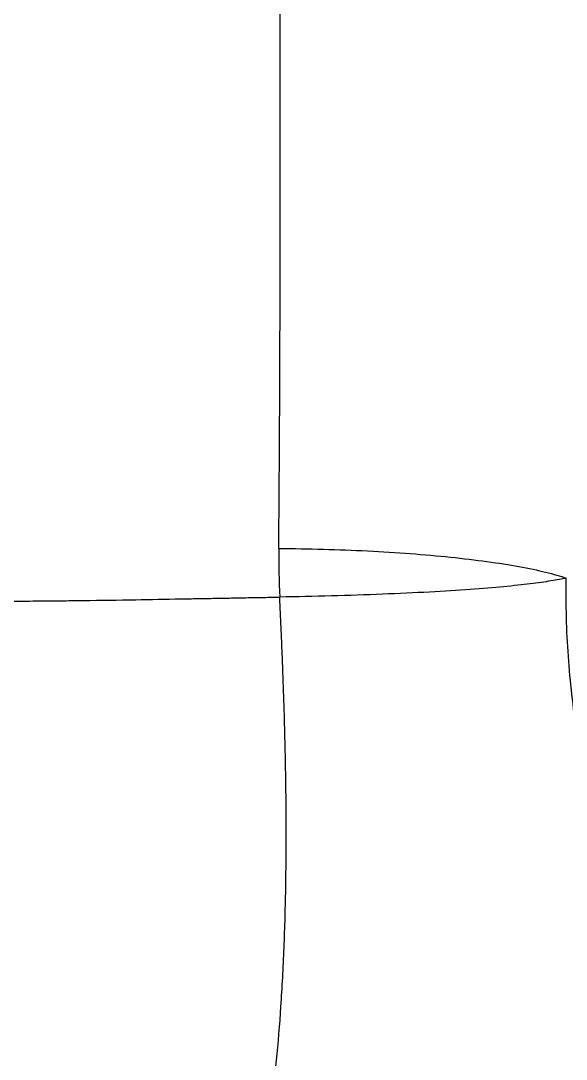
# Model space of a CAD drawing. Extents: x 0 to 84, y -21 to 126.
# Drawn here: x 24.44 to 27.37, y 25.89 to 31.45 of the extents above; entities that cross this region are included whole.
import ezdxf

# ---------------------------------------------------------------- set-up
doc = ezdxf.new("R2010")
doc.units = 0
doc.header["$MEASUREMENT"] = 0
doc.layers.add('1', color=4, linetype='Continuous')

# ---------------------------------------------------------------- blocks, each defined once
blk = doc.blocks.new('PRODIGY')
at = {"layer": '1', "color": 3, "linetype": 'Continuous', "lineweight": 25}
for points, knots in [([(25.8256, 28.6278), (25.8259, 28.6649), (25.8266, 28.739), (25.8275, 28.85), (25.8283, 28.9606), (25.829, 29.0707), (25.8297, 29.1803), (25.8303, 29.2895), (25.8308, 29.3982), (25.8313, 29.5063), (25.8318, 29.6139), (25.8321, 29.7209), (25.8324, 29.8273), (25.8327, 29.9331), (25.833, 30.0382), (25.8335, 30.3499), (25.8338, 30.8514), (25.8331, 31.5361), (25.8323, 32.1665), (25.8317, 32.693), (25.8315, 33.1026), (25.8314, 33.4049), (25.8314, 33.5863), (25.8314, 33.667)], [0, 0, 0, 0, 0.022257, 0.044422, 0.066492, 0.088464, 0.110334, 0.132097, 0.153751, 0.175291, 0.196713, 0.218013, 0.239187, 0.260231, 0.281141, 0.301912, 0.446094, 0.579796, 0.709035, 0.820602, 0.892318, 0.952131, 1, 1, 1, 1]), ([(25.8256, 28.6278), (25.905, 28.6274), (25.985, 28.6262), (26.1444, 28.6218), (26.2237, 28.6187), (26.3798, 28.6109), (26.4565, 28.6061), (26.6052, 28.5949), (26.6772, 28.5885), (26.8148, 28.5743), (26.8803, 28.5665), (27.0033, 28.5497), (27.0607, 28.5406), (27.1659, 28.5216), (27.2138, 28.5115), (27.2986, 28.4907), (27.3356, 28.4799), (27.3667, 28.4689)], [0, 0, 0, 0, 0.125, 0.125, 0.25, 0.25, 0.375, 0.375, 0.5, 0.5, 0.625, 0.625, 0.75, 0.75, 0.875, 0.875, 1, 1, 1, 1]), ([(27.3667, 28.4689), (27.3432, 28.4639), (27.3159, 28.4589), (27.2521, 28.4487), (27.2157, 28.4436), (27.1318, 28.4332), (27.0845, 28.428), (26.9773, 28.4178), (26.9174, 28.4128), (26.7846, 28.4032), (26.7116, 28.3986), (26.554, 28.3901), (26.4694, 28.3862), (26.2929, 28.3792), (26.201, 28.3762), (26.0156, 28.371), (25.9221, 28.369), (25.8307, 28.3674)], [0, 0, 0, 0, 0.125, 0.125, 0.25, 0.25, 0.375, 0.375, 0.5, 0.5, 0.625, 0.625, 0.75, 0.75, 0.875, 0.875, 1, 1, 1, 1]), ([(31.0279, 23.9466), (30.8854, 23.9698), (30.7466, 23.9997), (30.4752, 24.0721), (30.3426, 24.1146), (30.1494, 24.1869), (30.086, 24.2124), (29.9615, 24.2659), (29.9005, 24.2938), (29.721, 24.3812), (29.6057, 24.4442), (29.4376, 24.5462), (29.3824, 24.5814), (29.2738, 24.6543), (29.2205, 24.6919), (29.116, 24.7692), (29.0649, 24.8088), (28.9655, 24.8895), (28.9171, 24.9306), (28.8221, 25.015), (28.7754, 25.0582), (28.6839, 25.147), (28.639, 25.1925), (28.5517, 25.2849), (28.5095, 25.3316), (28.4271, 25.4268), (28.3868, 25.4754), (28.308, 25.5748), (28.2694, 25.6256), (28.2133, 25.7031), (28.1949, 25.7291), (28.1587, 25.7813), (28.1409, 25.8076), (28.0886, 25.8867), (28.0549, 25.9401), (27.9893, 26.0491), (27.9574, 26.1047), (27.8958, 26.2179), (27.866, 26.2754), (27.8092, 26.3913), (27.7822, 26.4495), (27.705, 26.6255), (27.6585, 26.745), (27.5745, 26.9909), (27.5372, 27.1174), (27.4727, 27.3767), (27.4456, 27.5097), (27.4031, 27.778), (27.3877, 27.913), (27.3731, 28.1191), (27.3696, 28.1884), (27.3659, 28.328), (27.3655, 28.3983), (27.3667, 28.4689)], [0, 0, 0, 0, 0.0625, 0.0625, 0.125, 0.125, 0.15625, 0.15625, 0.1875, 0.1875, 0.25, 0.25, 0.28125, 0.28125, 0.3125, 0.3125, 0.34375, 0.34375, 0.375, 0.375, 0.40625, 0.40625, 0.4375, 0.4375, 0.46875, 0.46875, 0.5, 0.5, 0.53125, 0.53125, 0.546875, 0.546875, 0.5625, 0.5625, 0.59375, 0.59375, 0.625, 0.625, 0.65625, 0.65625, 0.6875, 0.6875, 0.75, 0.75, 0.8125, 0.8125, 0.875, 0.875, 0.9375, 0.9375, 0.96875, 0.96875, 1, 1, 1, 1]), ([(23.7919, 28.3488), (23.8154, 28.3485), (23.8636, 28.3477), (23.9382, 28.3469), (24.0169, 28.3462), (24.1, 28.3457), (24.1872, 28.3454), (24.2816, 28.3454), (24.3946, 28.3458), (24.5263, 28.3466), (24.659, 28.3479), (24.8366, 28.35), (25.0453, 28.3532), (25.25, 28.3569), (25.3919, 28.3595), (25.483, 28.3611), (25.5723, 28.3628), (25.66, 28.3644), (25.7459, 28.3659), (25.8026, 28.3669), (25.8307, 28.3674)], [0, 0, 0, 0, 0.035297, 0.07266, 0.112077, 0.153539, 0.197032, 0.242541, 0.294406, 0.365251, 0.438129, 0.490699, 0.627095, 0.744323, 0.789197, 0.833169, 0.876236, 0.918396, 0.95965, 1, 1, 1, 1]), ([(25.4009, 24.1884), (25.4084, 24.2047), (25.4234, 24.2376), (25.4459, 24.288), (25.4683, 24.3402), (25.4907, 24.3944), (25.5236, 24.478), (25.5667, 24.5982), (25.6179, 24.7648), (25.6661, 24.9503), (25.7105, 25.1538), (25.7439, 25.3396), (25.7682, 25.4985), (25.7906, 25.6635), (25.8153, 25.8842), (25.8388, 26.1732), (25.8555, 26.4872), (25.8648, 26.8257), (25.8664, 27.1254), (25.864, 27.375), (25.8605, 27.5672), (25.8553, 27.7633), (25.8497, 27.9277), (25.8445, 28.0602), (25.8403, 28.1597), (25.8357, 28.2624), (25.8324, 28.3321), (25.8307, 28.3674)], [0, 0, 0, 0, 0.024102, 0.048416, 0.072933, 0.097642, 0.122529, 0.183247, 0.245922, 0.307858, 0.369335, 0.430874, 0.461316, 0.491735, 0.552509, 0.613663, 0.6756, 0.738146, 0.801988, 0.83455, 0.867226, 0.899891, 0.933345, 0.94927, 0.965694, 0.982607, 1, 1, 1, 1])]:
    blk.add_open_spline(points, degree=3, knots=knots, dxfattribs=at)
blk.add_open_spline([(25.8256, 28.6278), (25.8248, 28.5414), (25.8265, 28.4545), (25.8307, 28.3674)], degree=3, dxfattribs=at)

msp = doc.modelspace()

# ---------------------------------------------------------------- block references
at = {"layer": '1'}
msp.add_blockref('PRODIGY', (0, 0), dxfattribs=at)

doc.saveas('drawing.dxf')
